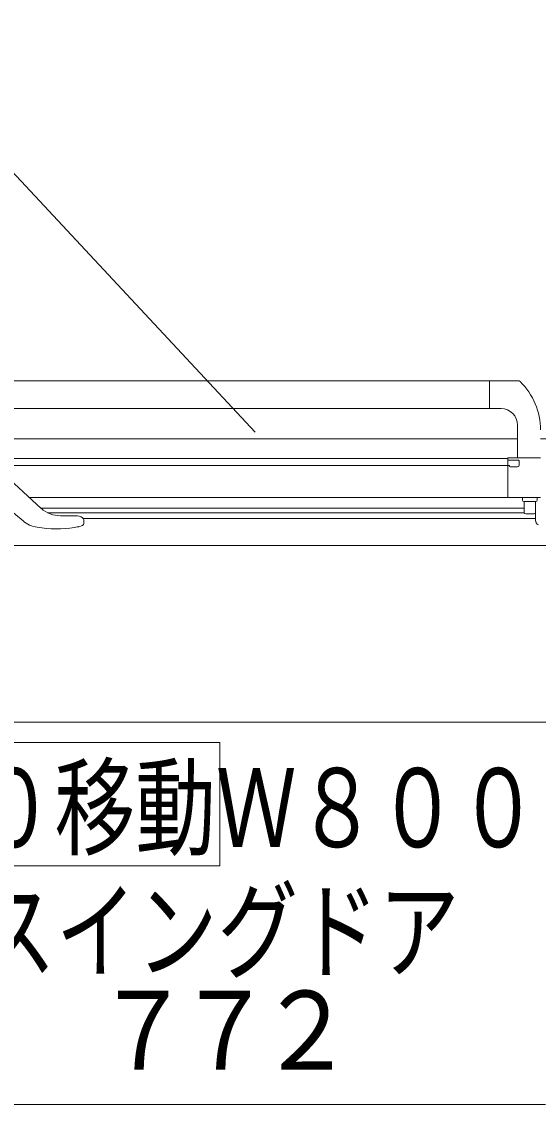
# Model space of a CAD drawing. Units: millimetres on the paper. Extents: x -305 to 305, y -152 to 152.
# Drawn here: x -133.65 to -121.07, y -71.09 to -44.75 of the extents above; entities that cross this region are included whole.
import ezdxf
from ezdxf.enums import TextEntityAlignment as Align

# ---------------------------------------------------------------- set-up
doc = ezdxf.new("R2010")
doc.units = ezdxf.units.MM
doc.linetypes.add('LONG_DOUBLE_CHAIN', pattern=[21.8, 18, -1, 0.6, -0.6, 0.6, -1])
doc.layers.add('0-1_VIEW0001', color=7, linetype='Continuous', lineweight=9)
doc.styles.add('ＭＳ ゴシック', font='')
doc.styles.get('ＭＳ ゴシック').set_extended_font_data('MS Gothic')

msp = doc.modelspace()

# ---------------------------------------------------------------- linework, layer by layer
at = {"layer": '0-1_VIEW0001', "linetype": 'LONG_DOUBLE_CHAIN'}
msp.add_line((-137.288, -44.746), (-127.964, -54.736), dxfattribs=at)
at = {"layer": '0-1_VIEW0001'}
for p, q in [((-121.564, -53.484), (-134.579, -53.484)), ((-122.252, -54.164), (-122.252, -53.484)), ((-121.972, -54.164), (-134.172, -54.164)), ((-121.572, -55.364), (-121.572, -54.564)), ((-121.571, -54.896), (-134.571, -54.896)), ((-134.331, -55.376), (-121.811, -55.376)), ((-121.811, -55.544), (-134.331, -55.544)), ((-121.811, -55.376), (-121.811, -56.324)), ((-121.811, -55.376), (-121.811, -55.397)), ((-121.811, -55.563), (-121.811, -56.316)), ((-121.806, -55.408), (-121.794, -55.414)), ((-121.794, -55.546), (-121.806, -55.553)), ((-121.011, -55.364), (-121.799, -55.364)), ((-121.788, -55.416), (-121.551, -55.416)), ((-121.783, -55.544), (-121.788, -55.544)), ((-121.571, -55.576), (-121.751, -55.576)), ((-121.531, -55.436), (-121.531, -55.536)), ((-134.157, -55.688), (-133.171, -56.59)), ((-133.615, -56.895), (-134.331, -56.304)), ((-121.011, -56.324), (-133.462, -56.324)), ((-121.451, -56.384), (-121.451, -56.324)), ((-121.091, -56.324), (-121.091, -56.384)), ((-133.177, -56.584), (-121.411, -56.584)), ((-121.411, -56.424), (-121.131, -56.424)), ((-121.411, -56.684), (-121.411, -56.424)), ((-121.131, -56.684), (-121.131, -56.424)), ((-133.612, -56.892), (-133.615, -56.895)), ((-133.018, -56.696), (-121.411, -56.696)), ((-132.702, -56.772), (-132.371, -56.771)), ((-132.336, -56.771), (-132.336, -56.771)), ((-132.15, -56.837), (-121.131, -56.837)), ((-132.131, -56.889), (-132.131, -56.948)), ((-121.171, -56.724), (-121.371, -56.724)), ((-121.131, -56.801), (-121.131, -56.656)), ((-121.131, -56.88), (-121.131, -56.801)), ((-133.272, -57.047), (-133.273, -57.05)), ((-132.364, -57.056), (-132.364, -57.053)), ((-132.267, -57.04), (-132.257, -57.037)), ((-132.257, -57.037), (-132.17, -57.004)), ((-151.97, -61.796), (-119.491, -61.796)), ((-150.82, -62.291), (-128.82, -62.291)), ((-128.82, -65.291), (-128.82, -62.291)), ((-150.82, -65.291), (-128.82, -65.291)), ((-120.892, -71.094), (-150.572, -71.094))]:
    msp.add_line(p, q, dxfattribs=at)
for points in [[(-151.031, -57.496), (-120.431, -57.496), (-120.431, -54.896), (-121.011, -54.896)], [(-121.799, -55.364), (-121.808, -55.368), (-121.811, -55.376)], [(-121.811, -55.397), (-121.81, -55.403), (-121.806, -55.408)], [(-121.806, -55.553), (-121.81, -55.557), (-121.811, -55.563)], [(-121.794, -55.414), (-121.791, -55.416), (-121.788, -55.416)], [(-121.788, -55.544), (-121.791, -55.545), (-121.794, -55.546)], [(-121.751, -55.576), (-121.766, -55.57), (-121.771, -55.556), (-121.775, -55.548), (-121.783, -55.544)], [(-121.531, -55.536), (-121.543, -55.564), (-121.571, -55.576)], [(-121.551, -55.416), (-121.537, -55.422), (-121.531, -55.436)], [(-132.257, -57.037), (-132.259, -57.038), (-132.272, -57.04), (-132.295, -57.043), (-132.327, -57.048), (-132.364, -57.053)]]:
    msp.add_lwpolyline(points, dxfattribs=at)
for centre, radius, start, end in [((-121.564, -53.564), 0.08, 45.7799, 90), ((-122.652, -54.682), 1.64, 0, 45.7799), ((-121.972, -54.564), 0.4, 0, 90), ((-121.411, -56.384), 0.04, 180, 270), ((-121.131, -56.384), 0.04, 270, 0), ((-132.703, -56.078), 0.693, 227.5638, 270.1113), ((-133.156, -56.34), 0.72, 230.4856, 260.6984), ((-132.33, -75.183), 18.412, 90.0166, 90.1273), ((-132.336, -55.935), 0.836, 269.9965, 270.4865), ((-132.329, -57.048), 0.277, 89.9707, 90.7402), ((-132.328, -57.051), 0.28, 54.184, 91.096), ((-132.211, -56.889), 0.08, 360, 54.184), ((-121.371, -56.684), 0.04, 180, 270), ((-121.171, -56.684), 0.04, 270, 0), ((-121.014, -56.884), 0.118, 178.4626, 244.2131), ((-132.798, -54.154), 2.935, 260.6984, 278.5184), ((-132.191, -56.948), 0.06, 290.9739, 360)]:
    msp.add_arc(centre, radius, start, end, dxfattribs=at)

# ---------------------------------------------------------------- texts
at = {"layer": '0-1_VIEW0001', "style": 'ＭＳ ゴシック'}
for s, width, p in [('ドア位置ＡＬ４５０移動Ｗ８００', 0.75, (-150.535, -65.41)), ('２枚折りドア／スイングドア', 0.75, (-148.535, -68.408)), ('７', 0.9, (-131.873, -70.828)), ('７', 0.9, (-129.885, -70.828)), ('２', 0.9, (-127.897, -70.828))]:
    msp.add_text(s, height=1.921, dxfattribs=dict(at, width=width)).set_placement(p, align=Align.BOTTOM_LEFT)

doc.saveas('drawing.dxf')
